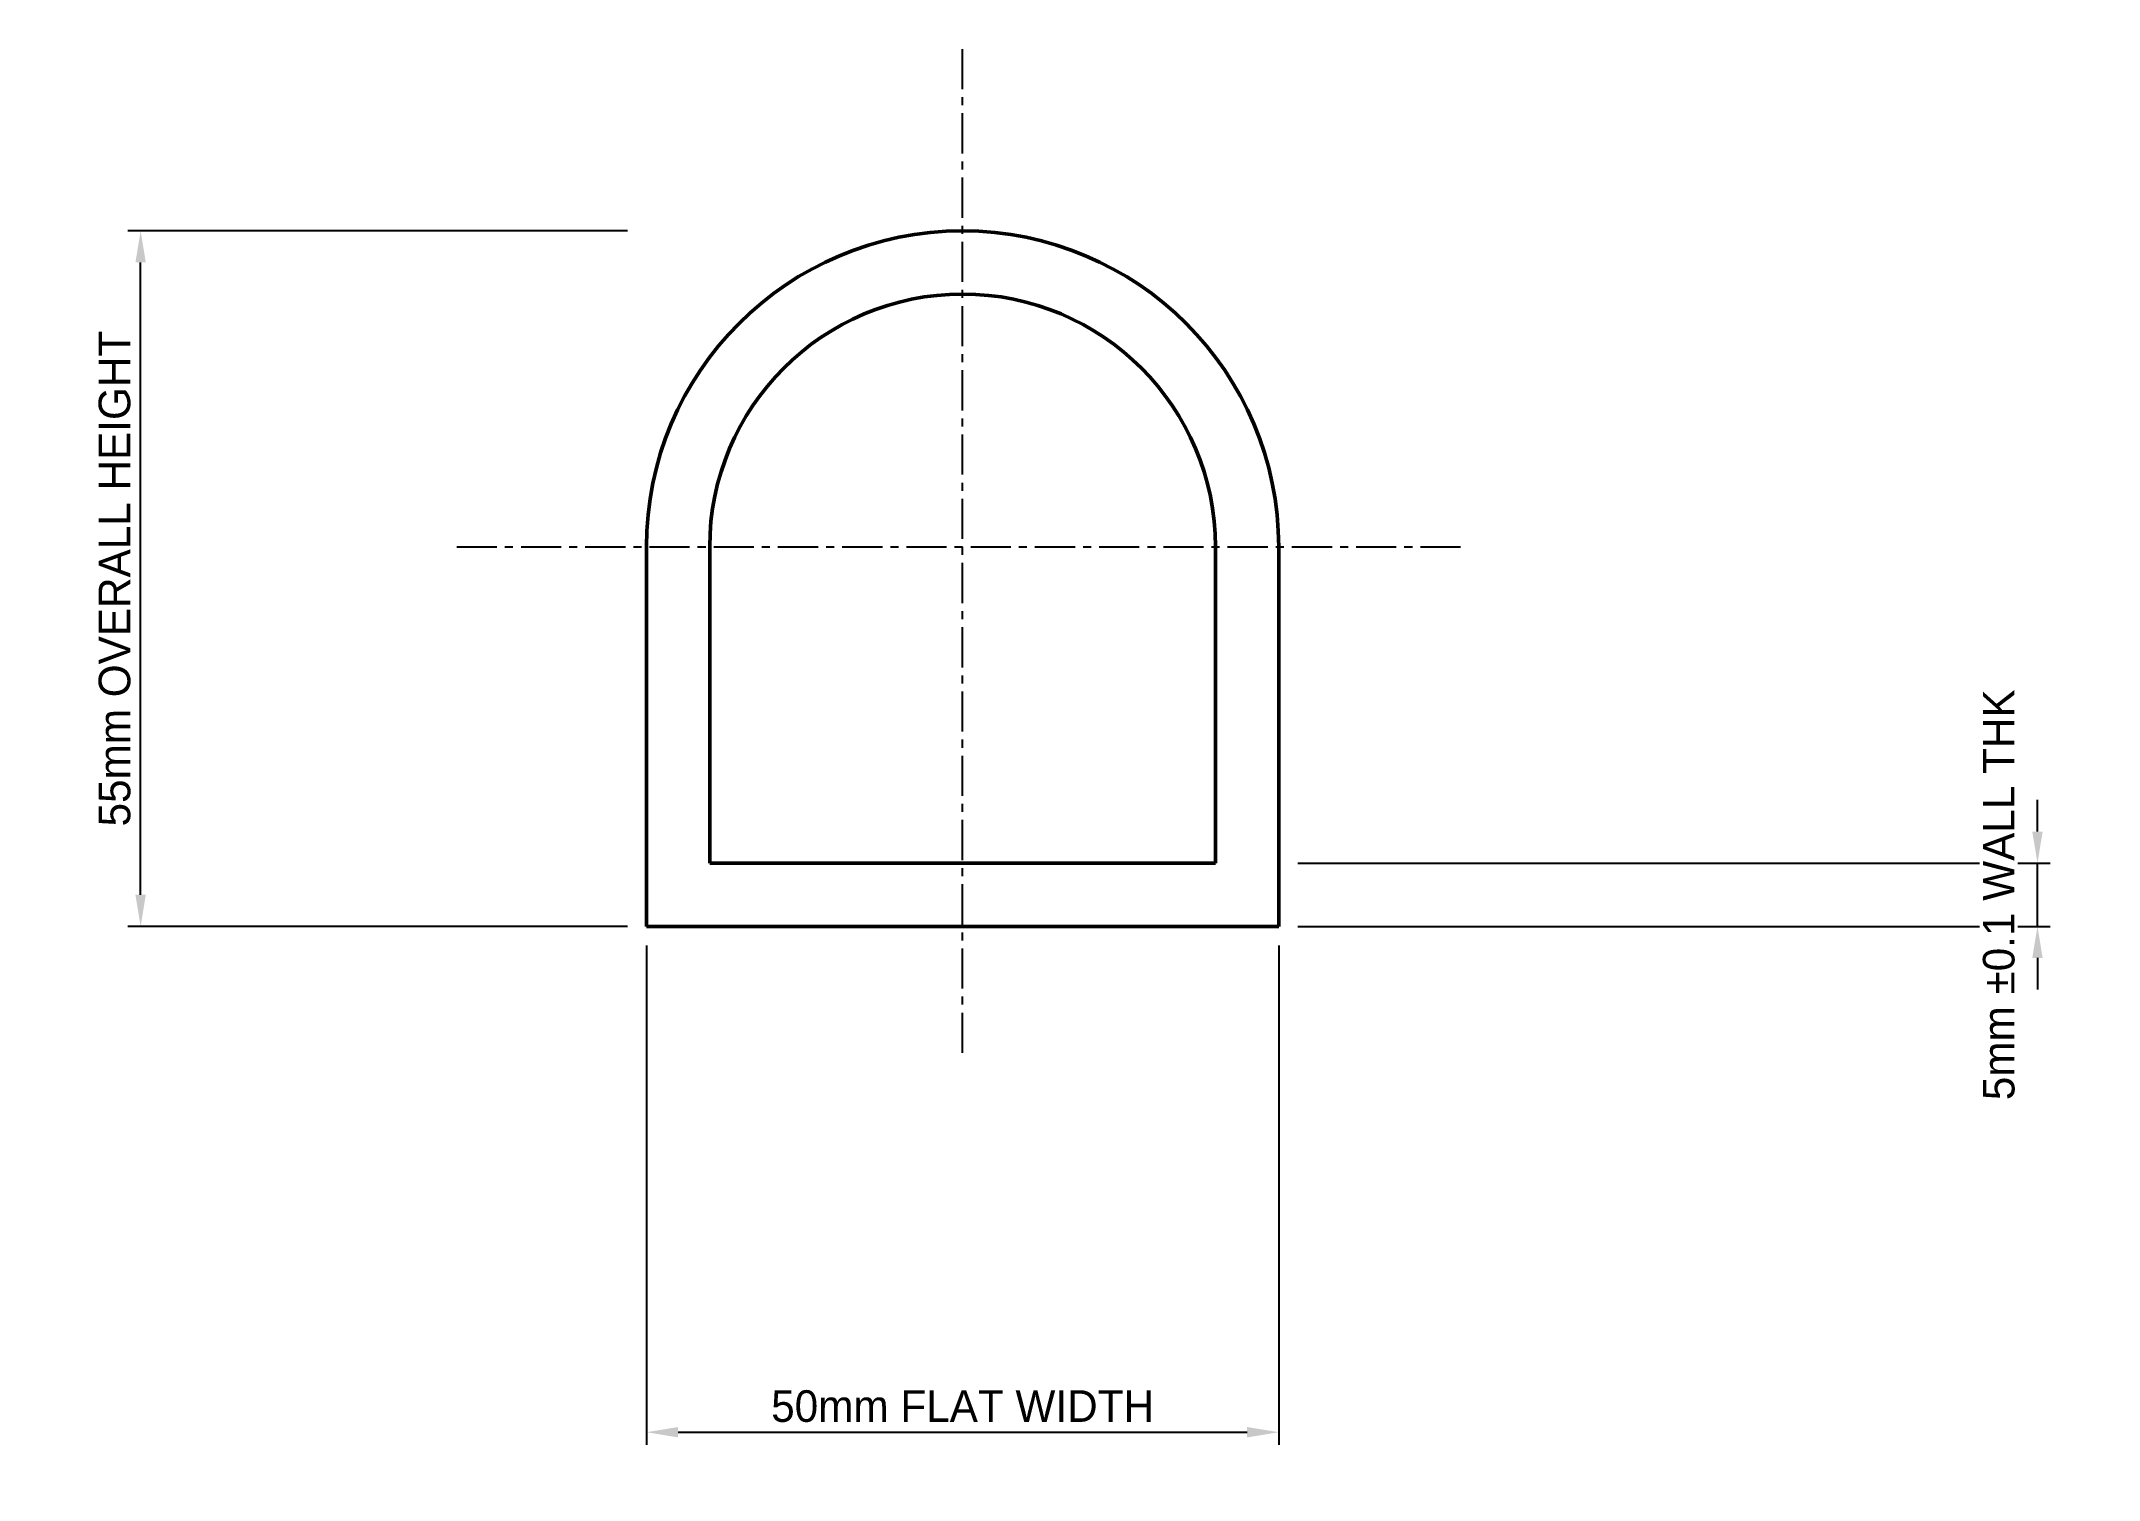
# Model space of a CAD drawing. Header units: metres. Extents: x -48 to 115, y -44 to 70.
import ezdxf

# ---------------------------------------------------------------- set-up
doc = ezdxf.new("R2010")
doc.units = ezdxf.units.M
doc.linetypes.add('CENTER', pattern=[5.08, 3.175, -0.635, 0.635, -0.635])
for name, color, linetype, lineweight in [('CENTERLINES', 7, 'CENTER', 25), ('DIMENSIONS', 7, 'Continuous', 25), ('GEOMETRY', 7, 'Continuous', 50)]:
    doc.layers.add(name, color=color, linetype=linetype, lineweight=lineweight)
doc.dimstyles.new('ENGINEERING_STYLE', dxfattribs={"dimtxt": 2.5, "dimasz": 2.5, "dimexe": 1, "dimexo": 1.5, "dimgap": 0.8, "dimtad": 1, "dimcen": 2.5, "dimazin": 3, "dimtfac": 1, "dimtmove": 0, "dimatfit": 3, "dimtfill": 1})

msp = doc.modelspace()

# ---------------------------------------------------------------- linework, layer by layer
at = {"layer": 'CENTERLINES'}
for p, q in [((25, -10), (25, 70)), ((-15, 30), (65, 30))]:
    msp.add_line(p, q, dxfattribs=at)
at = {"layer": 'GEOMETRY'}
for p, q in [((0, 30), (0, 0)), ((5, 30), (5, 5)), ((45, 5), (45, 30)), ((50, 0), (50, 30)), ((5, 5), (45, 5)), ((0, 0), (50, 0))]:
    msp.add_line(p, q, dxfattribs=at)
for radius in [25, 20]:
    msp.add_arc((25, 30), radius, 0, 180, dxfattribs=at)

# ---------------------------------------------------------------- next in the draw order: dimensions: what is measured, and where the dimension line sits
at = {"layer": 'DIMENSIONS'}
msp.add_linear_dim(base=(0, -40), p1=(0, 0), p2=(50, 0), text='50mm FLAT WIDTH', dimstyle='ENGINEERING_STYLE', dxfattribs=at).render()

# ---------------------------------------------------------------- next in the draw order: dimensions: what is measured, and where the dimension line sits
for base, p1, p2, text in [((-40, 0), (0, 0), (0, 55), '55mm OVERALL HEIGHT'), ((110, 0), (50, 0), (50, 5), '5mm %%P0.1 WALL THK')]:
    msp.add_linear_dim(base=base, p1=p1, p2=p2, angle=90, text=text, dimstyle='ENGINEERING_STYLE', dxfattribs=at).render()

doc.saveas('drawing.dxf')
